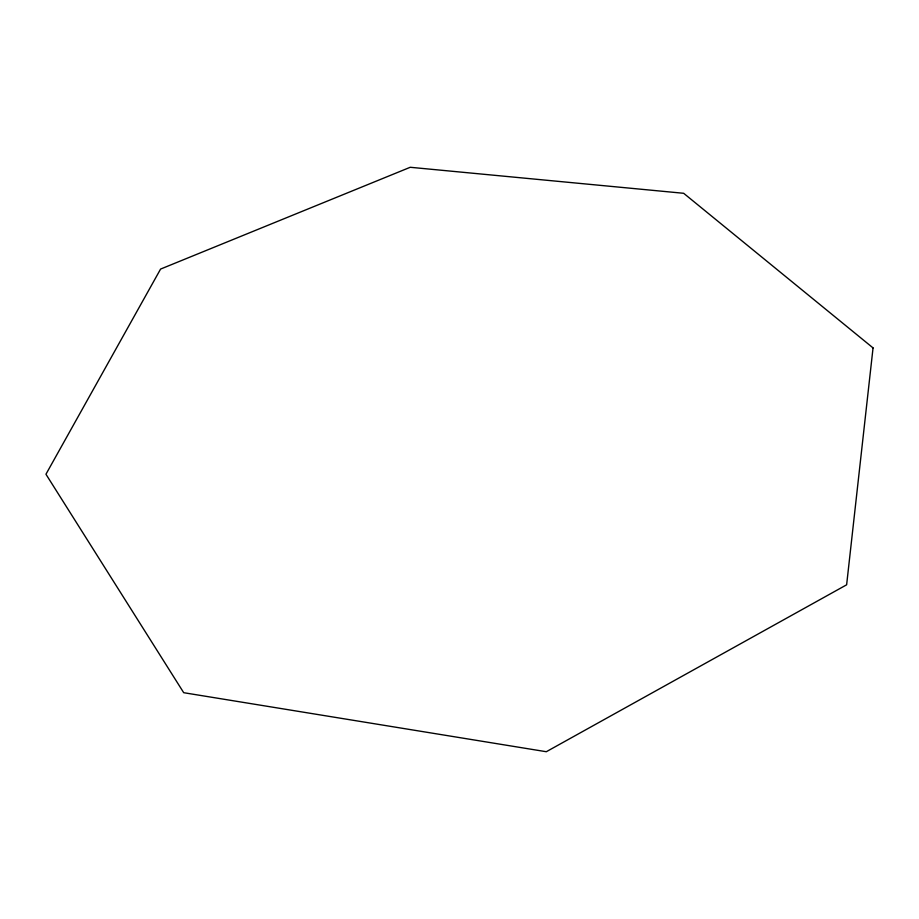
<?xml version="1.0" encoding="UTF-8"?>
<svg xmlns="http://www.w3.org/2000/svg" width="919" height="919" viewBox="0 0 919 919"><rect width="100%" height="100%" fill="white"/><g stroke="black" fill="none" stroke-linecap="round" stroke-linejoin="round"><path stroke-width="1.38" d="M873.05 347.91L846.629 584.806L546.311 751.719L183.708 692.696L45.95 474.238L160.584 269.072L410.242 167.281L683.667 193.289L873.05 347.91"/></g></svg>
